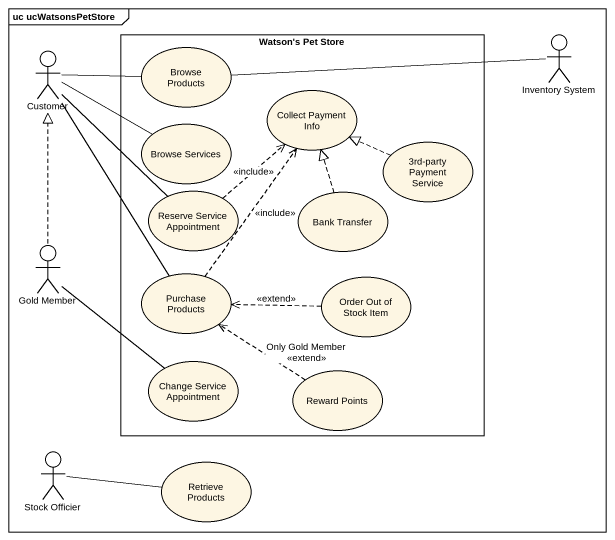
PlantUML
@startuml
mainframe uc ucWatsonsPetStore
actor Customer
rectangle "Watson's Pet Store" as Watson_s_Pet_Store {
  usecase "Browse Products" as Browse_Products
  usecase "Collect Payment Info" as Collect_Payment_Info
  usecase "Browse Services" as Browse_Services
  usecase "3rd-party Payment Service" as u3rd_party_Payment_Service
  usecase "Reserve Service Appointment" as Reserve_Service_Appointment
  usecase "Bank Transfer" as Bank_Transfer
  usecase "Purchase Products" as Purchase_Products
  usecase "Order Out of Stock Item" as Order_Out_of_Stock_Item
  usecase "Change Service Appointment" as Change_Service_Appointment
  usecase "Reward Points" as Reward_Points
}
actor "Inventory System" as Inventory_System
actor "Gold Member" as Gold_Member
actor "Stock Officier" as Stock_Officier
usecase "Retrieve Products" as Retrieve_Products
Customer -right- Browse_Products
Customer -right- Browse_Services
Customer -- Reserve_Service_Appointment
Customer -- Purchase_Products
Browse_Products -right- Inventory_System
u3rd_party_Payment_Service .left.|> Collect_Payment_Info
Reserve_Service_Appointment .up.> Collect_Payment_Info : <<include>>
Bank_Transfer .up.|> Collect_Payment_Info
Gold_Member .up.|> Customer
Gold_Member -- Change_Service_Appointment
Purchase_Products .up.> Collect_Payment_Info : <<include>>
Order_Out_of_Stock_Item .left.> Purchase_Products : <<extend>>
Reward_Points .up.> Purchase_Products : Only Gold Member\n<<extend>>
Stock_Officier -right- Retrieve_Products
@enduml
